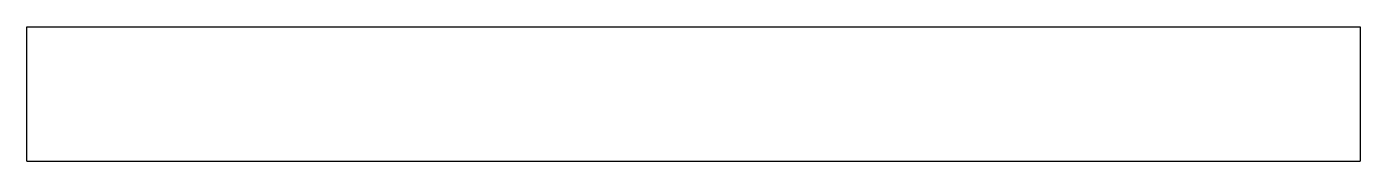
# Model space of a CAD drawing. Extents: x -0.8 to 24, y 189.9 to 192.4.
import ezdxf

# ---------------------------------------------------------------- set-up
doc = ezdxf.new("R2010")
doc.units = 0
doc.header["$LTSCALE"] = 12
doc.header["$MEASUREMENT"] = 0
doc.layers.add('6X20', color=3, linetype='CONTINUOUS')
doc.layers.add('COVER', color=3, linetype='CONTINUOUS')

msp = doc.modelspace()

# ---------------------------------------------------------------- linework, layer by layer
at = {"layer": '6X20'}
msp.add_line((-0.795, 189.903), (-0.795, 192.403), dxfattribs=at)
msp.add_line((-0.795, 189.903), (-0.795, 192.403), dxfattribs=at)
at = {"layer": 'COVER'}
for p, q in [((-0.795, 192.403), (23.999, 192.403)), ((-0.795, 192.403), (23.999, 192.403)), ((23.999, 192.403), (23.999, 189.903)), ((23.999, 192.403), (23.999, 189.903)), ((-0.795, 189.903), (23.999, 189.903)), ((-0.795, 189.903), (23.999, 189.903))]:
    msp.add_line(p, q, dxfattribs=at)

doc.saveas('drawing.dxf')
